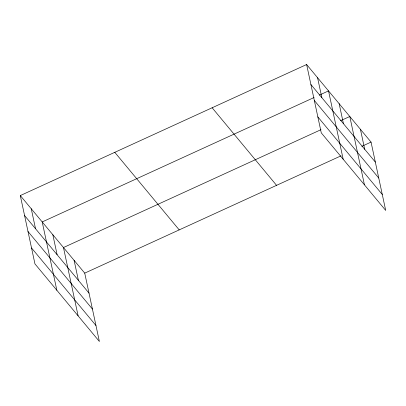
<?xml version="1.0" encoding="UTF-8"?>
<svg xmlns="http://www.w3.org/2000/svg" width="406" height="406" viewBox="0 0 406 406"><rect width="100%" height="100%" fill="white"/><g stroke="black" fill="none" stroke-linecap="round" stroke-linejoin="round"><path stroke-width="0.61" d="M20.3 195.57L84.727 273.131L99.379 341.471L34.952 263.905L20.3 195.57L306.621 64.529L371.048 142.095L385.7 210.43L321.273 132.869L306.621 64.529M314.122 97.496L42.204 221.94L56.855 290.275M319.309 95.121L328.525 90.903L343.177 159.238M320.984 129.681L63.468 247.538L78.119 315.873M340.568 120.719L349.789 116.497L364.441 184.837M84.727 273.131L341.091 155.808M361.832 146.312L371.048 142.095M310.905 84.514L375.332 162.075M314.325 100.47L378.752 178.036M317.852 116.908L382.279 194.474M212.135 107.773L276.562 185.339M114.786 152.326L179.213 229.892M24.583 215.55L89.01 293.117M28.004 231.506L92.431 309.073M31.531 247.949L95.958 325.51M360.421 129.296L364.705 149.281M339.157 103.703L343.44 123.683M317.573 77.719L321.856 97.699M74.1 260.332L78.383 280.318M52.836 234.739L57.119 254.719M31.252 208.755L35.535 228.735"/></g></svg>
